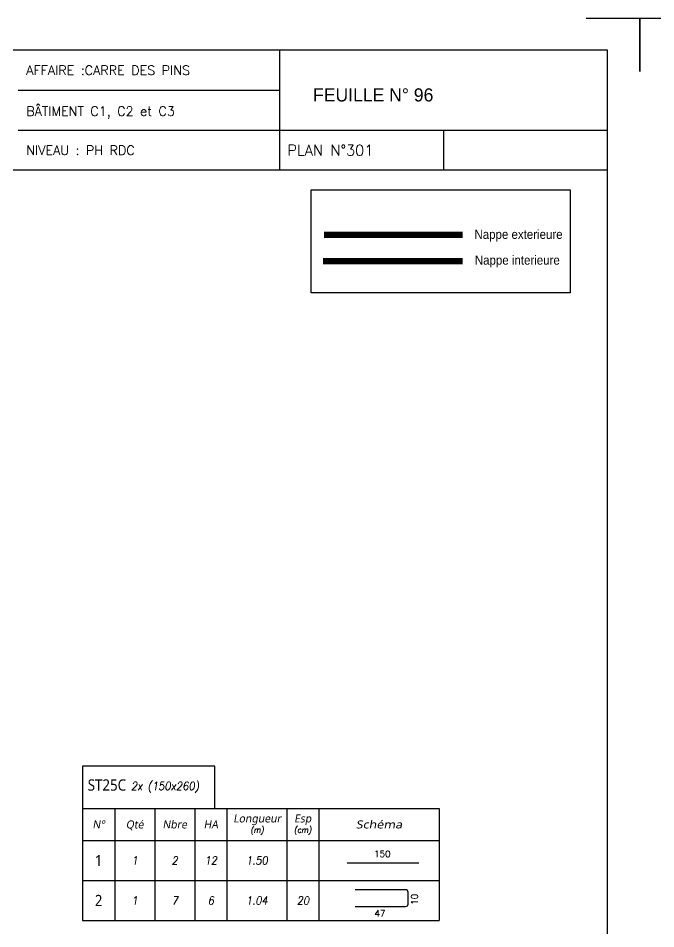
# Model space of a CAD drawing. Header units: metres. Extents: x -5618 to 118954, y -306 to 4637.
# Drawn here: x 97299 to 97697, y 1025 to 1594 of the extents above; entities that cross this region are included whole.
import ezdxf
from ezdxf.enums import TextEntityAlignment as Align

# ---------------------------------------------------------------- set-up
doc = ezdxf.new("R2010")
doc.units = ezdxf.units.M
doc.linetypes.add('CACHE', pattern=[9.524999999999999, 6.35, -3.175])
for name, color, linetype in [('GO-CARTOUCHE', 7, 'Continuous'), ('GO-FER-HA', 140, 'Continuous'), ('GO-TEXTE-FER', 3, 'Continuous'), ('STR_TS', 22, 'Continuous')]:
    doc.layers.add(name, color=color, linetype=linetype)
doc.styles.add('schéma', font='simplex.shx')
doc.styles.add('Tableau', font='romans.shx', dxfattribs={"width": 0.9, "oblique": 10})
doc.styles.add('Tableau2', font='trebuc.TTF', dxfattribs={"width": 0.9, "oblique": 10})
doc.styles.add('TEXTEBA', font='ARIAL.TTF')

# ---------------------------------------------------------------- blocks, each defined once
blk = doc.blocks.new('U')
at = {"layer": 'GO-TEXTE-FER'}
for p, q in [((0, 0), (0, -1)), ((0, 0), (8.900000000000002, 0)), ((0.8000000000000007, 0), (0.8000000000000007, -1)), ((1.800000000000001, 0), (1.800000000000001, -1)), ((2.800000000000001, 0), (2.800000000000001, -1)), ((3.600000000000001, 0), (3.600000000000001, -1)), ((5.100000000000001, 0), (5.100000000000001, -1)), ((5.900000000000002, 0), (5.900000000000002, -1)), ((8.900000000000002, 0), (8.900000000000002, -1)), ((0, -1), (8.900000000000002, -1))]:
    blk.add_line(p, q, dxfattribs=at)
at = {"layer": 'GO-TEXTE-FER', "color": 1}
blk.add_lwpolyline([(6.803314236992733, -0.6501039319644448), (8.063314236992696, -0.6501039319645301, 0.414213562373095), (8.123314236992684, -0.5901039319644994), (8.123314236992641, -0.2901039319645164, 0.4142135623730951), (8.063314236992653, -0.2301039319644858), (6.803314236992733, -0.2301039319644858)], format="xyb", dxfattribs=at)
at = {"layer": 'GO-TEXTE-FER', "color": 1, "style": 'Tableau'}
blk.add_attdef('Largeur', text='', height=0.16, rotation=90, dxfattribs=at).set_placement((8.284040132140975, -0.4721743387249857), align=Align.MIDDLE_CENTER)
at = {"layer": 'GO-TEXTE-FER', "style": 'Tableau2', "width": 0.9}
blk.add_attdef('NUMERO', text='', height=0.28, dxfattribs=at).set_placement((0.4000000000000021, -0.5), align=Align.MIDDLE_CENTER)
at = {"layer": 'GO-TEXTE-FER', "style": 'Tableau', "oblique": 10, "width": 0.9}
for tag, p in [('QUANTITE', (1.300000000000001, -0.5)), ('NOMBRE', (2.300000000000001, -0.5)), ('NUANCE', (3.200000000000003, -0.5)), ('LONGUEUR', (4.350000000000001, -0.5)), ('ESPACEMENTS', (5.5, -0.5))]:
    blk.add_attdef(tag, text='', height=0.2, dxfattribs=at).set_placement(p, align=Align.MIDDLE_CENTER)
at = {"layer": 'GO-TEXTE-FER', "color": 1, "style": 'Tableau'}
blk.add_attdef('Longueur', text='', height=0.16, dxfattribs=at).set_placement((7.421867254534655, -0.819129785683189), align=Align.MIDDLE_CENTER)
blk = doc.blocks.new('Désignation')
at = {"layer": 'GO-TEXTE-FER'}
for p, q in [((0, 0.7999999999999998), (8.900000000000002, 0.7999999999999998)), ((0, 0.7999999999999998), (0, 0)), ((0.8000000000000007, 0.7999999999999998), (0.8000000000000007, 0)), ((1.800000000000001, 0.7999999999999998), (1.800000000000001, 0)), ((2.800000000000001, 0.7999999999999998), (2.800000000000001, 0)), ((3.600000000000001, 0.7999999999999998), (3.600000000000001, 0)), ((5.100000000000001, 0.7999999999999998), (5.100000000000001, 0)), ((5.900000000000002, 0.7999999999999998), (5.900000000000002, 0)), ((8.900000000000002, 0.7999999999999998), (8.900000000000002, 0)), ((0, 0), (8.900000000000002, 0))]:
    blk.add_line(p, q, dxfattribs=at)
at = {"layer": 'GO-TEXTE-FER', "style": 'Tableau2', "oblique": 10}
for s, p in [('N°', (0.4000000000000004, 0.3999999999999995)), ('Qté', (1.300000000000001, 0.3999999999999995)), ('Nbre', (2.300000000000001, 0.3999999999999995)), ('HA', (3.200000000000001, 0.3999999999999995)), ('Longueur', (4.356051620639308, 0.5496028384462006)), ('Esp', (5.494334133658599, 0.5496028384462006))]:
    blk.add_text(s, height=0.2, dxfattribs=at).set_placement(p, align=Align.MIDDLE_CENTER)
at = {"layer": 'GO-TEXTE-FER', "style": 'Tableau2', "oblique": 10, "width": 1.2}
blk.add_text('Schéma', height=0.2, dxfattribs=at).set_placement((7.400000000000002, 0.3999999999999995), align=Align.MIDDLE_CENTER)
at = {"layer": 'GO-TEXTE-FER', "color": 7, "style": 'Tableau', "oblique": 10, "width": 0.9}
for s, p in [('(m)', (4.356051620639308, 0.2654942762949544)), ('(cm)', (5.494334133658599, 0.2654942762949544))]:
    blk.add_text(s, height=0.15, dxfattribs=at).set_placement(p, align=Align.MIDDLE_CENTER)
blk = doc.blocks.new('Barre libre')
at = {"layer": 'GO-TEXTE-FER'}
for p, q in [((0, 0), (0, -1)), ((0, 0), (8.900000000000002, 0)), ((0.8000000000000007, 0), (0.8000000000000007, -1)), ((1.800000000000001, 0), (1.800000000000001, -1)), ((2.800000000000001, 0), (2.800000000000001, -1)), ((3.600000000000001, 0), (3.600000000000001, -1)), ((5.100000000000001, 0), (5.100000000000001, -1)), ((5.900000000000002, 0), (5.900000000000002, -1)), ((8.900000000000002, 0), (8.900000000000002, -1)), ((0, -1), (8.900000000000002, -1))]:
    blk.add_line(p, q, dxfattribs=at)
at = {"layer": 'GO-TEXTE-FER', "color": 1}
blk.add_line((6.602571662135945, -0.562752053263365), (8.393530367494153, -0.562752053263365), dxfattribs=at)
at = {"layer": 'GO-TEXTE-FER', "style": 'Tableau2', "width": 0.9}
blk.add_attdef('NUMERO', text='', height=0.28, dxfattribs=at).set_placement((0.4000000000000021, -0.5), align=Align.MIDDLE_CENTER)
at = {"layer": 'GO-TEXTE-FER', "style": 'Tableau', "oblique": 10, "width": 0.9}
for tag, p in [('QUANTITE', (1.300000000000001, -0.5)), ('NOMBRE', (2.300000000000001, -0.5)), ('NUANCE', (3.200000000000003, -0.5)), ('LONGUEUR', (4.350000000000001, -0.5)), ('ESPACEMENTS', (5.5, -0.5))]:
    blk.add_attdef(tag, text='', height=0.2, dxfattribs=at).set_placement(p, align=Align.MIDDLE_CENTER)
at = {"layer": 'GO-TEXTE-FER', "color": 1, "style": 'Tableau'}
blk.add_attdef('Longueur', text='', height=0.16, dxfattribs=at).set_placement((7.481415956780632, -0.3359449369562739), align=Align.MIDDLE_CENTER)

msp = doc.modelspace()

# ---------------------------------------------------------------- linework, layer by layer
for p, q in [((97461.63793447241, 1573.739471924041), (97461.63793447241, 1498.770802720698)), ((97298.66797714718, 1548.714545963348), (97461.63793447264, 1548.714545963348)), ((97298.66797714718, 1523.717045963408), (97461.63793447264, 1523.717045963408)), ((97461.63793447241, 1523.744471923929), (97666.49018540094, 1523.744471923929)), ((97563.97443363792, 1523.744471923929), (97563.97443363792, 1498.770802720698))]:
    msp.add_line(p, q)
for points in [[(97653.15818540123, 1593.710045963192), (97686.48818540107, 1593.710045933855), (97686.48818540107, 1560.380045933664)], [(97686.48818537174, 1560.380045934014), (97686.48818540107, 1593.710045933855), (97719.81818540127, 1593.710045933855)], [(97666.49018540094, 1498.770802720698), (96716.58518540114, 1498.770802720698)]]:
    msp.add_lwpolyline(points)
msp.add_lwpolyline([(96716.58518540114, 1573.712045963636), (96716.58518540114, 913.7780459635113), (97666.49018540094, 913.7780459635113), (97666.49018540094, 1573.712045963636)], close=True)
at = {"layer": 'GO-TEXTE-FER', "elevation": 93.84408971273291}
msp.add_lwpolyline([(97338.85275807821, 1100.245208542958), (97421.35275807821, 1100.245208542958), (97421.35275807821, 1126.677196505986), (97338.85275807821, 1126.677196505986)], close=True, dxfattribs=at)
at = {"layer": 'STR_TS', "color": 7}
msp.add_lwpolyline([(97481.51678859594, 1486.445730273484), (97643.060526115, 1486.445730273484), (97643.060526115, 1422.160350701324), (97481.51678859594, 1422.160350701324)], close=True, dxfattribs=at)
at = {"layer": 'STR_TS', "linetype": 'CACHE', "ltscale": 2, "const_width": 4}
msp.add_lwpolyline([(97575.93675069322, 1458.451324364585), (97489.37886958112, 1458.451324364585)], dxfattribs=at)
at = {"layer": 'STR_TS', "const_width": 4}
msp.add_lwpolyline([(97575.93675069322, 1441.996368096392), (97488.81739351989, 1441.996368096392)], dxfattribs=at)

# ---------------------------------------------------------------- block references
at = {"layer": 'GO-FER-HA', "xscale": 25, "yscale": 25, "zscale": 25}
msp.add_blockref('Désignation', (97338.85275807821, 1080.245208542958, 93.84408971273291), dxfattribs=at)
at = {"layer": 'GO-TEXTE-FER', "xscale": 25, "yscale": 25, "zscale": 25}
for name, p, values in [('Barre libre', (97338.85275807821, 1080.245208542958, 93.84408971273291), {'NUMERO': '1', 'QUANTITE': '1', 'NOMBRE': '2', 'NUANCE': '12', 'Longueur': '150', 'LONGUEUR': '1.50'}), ('U', (97338.85275807821, 1055.245208542958, 93.84408971273291), {'NUMERO': '2', 'QUANTITE': '1', 'NOMBRE': '7', 'NUANCE': '6', 'Longueur': '47', 'Largeur': '10', 'LONGUEUR': '1.04', 'ESPACEMENTS': '20'})]:
    msp.add_blockref(name, p, dxfattribs=at).add_auto_attribs(values)

# ---------------------------------------------------------------- texts
at = {"style": 'schéma'}
for s, height, p in [('AFFAIRE :CARRE DES PINS', 5.832750000000001, (97303.66747714733, 1558.296920963462)), ('BÂTIMENT C1, C2 et C3', 5.832750000000001, (97303.66747714757, 1532.74392093382)), ('NIVEAU : PH RDC', 5.832750000000001, (97303.6674771471, 1508.301920993269)), ('PLAN N°301', 6.665999999999999, (97466.6374344728, 1507.885295933826))]:
    msp.add_text(s, height=height, dxfattribs=at).set_placement(p)
at = {"linetype": 'ByBlock', "lineweight": -3, "ltscale": 4.5}
msp.add_text('FEUILLE N° 96', height=8.2, dxfattribs=at).set_placement((97482.63793447264, 1541.717045963408))
at = {"layer": 'GO-CARTOUCHE', "color": 2, "style": 'TEXTEBA', "width": 0.9}
for s, p in [('Nappe exterieure', (97610.87442062922, 1455.897458991665)), ('Nappe interieure', (97610.1059994271, 1439.806685332489))]:
    msp.add_text(s, height=5.702400000000001, dxfattribs=at).set_placement(p, align=Align.CENTER)
at = {"layer": 'GO-TEXTE-FER', "style": 'Tableau', "oblique": 10, "width": 0.9}
msp.add_text('2x (150x260)', height=5.056179772500054, dxfattribs=at).set_placement((97369.03269081634, 1111.734904862059, 93.84408971273291))
at = {"layer": 'GO-TEXTE-FER', "style": 'Tableau2', "width": 0.9}
msp.add_attdef('ST25C', text='1', height=7.078651681500075, dxfattribs=at).set_placement((97353.99141895122, 1114.87700689515, 93.84408971273291), align=Align.MIDDLE_CENTER)

doc.saveas('drawing.dxf')
